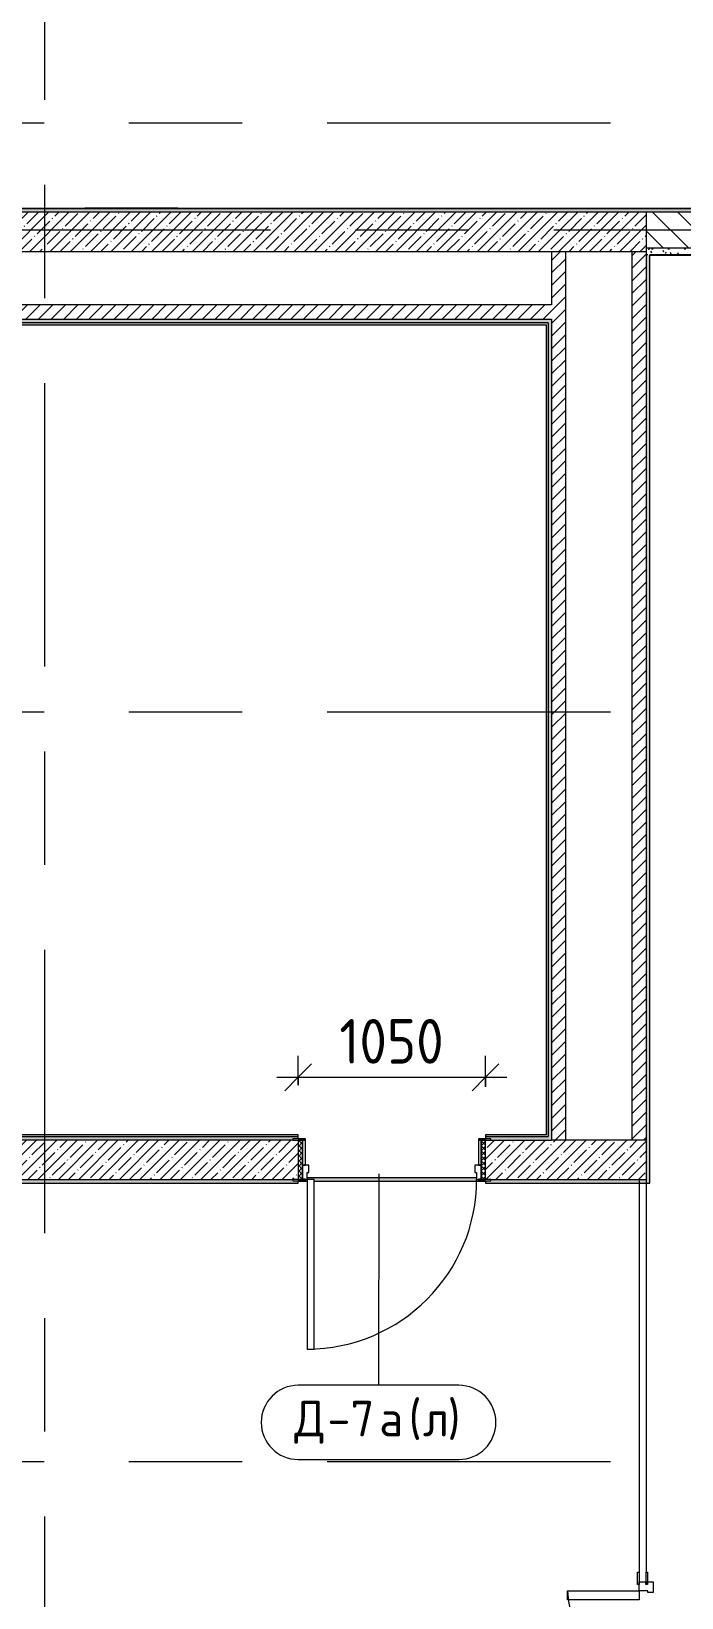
# Model space of a CAD drawing. Header units: millimetres. Extents: x 81382 to 274816, y -8553 to 29000.
# Drawn here: x 115884 to 119529, y 2837 to 11613 of the extents above; entities that cross this region are included whole.
import ezdxf

# ---------------------------------------------------------------- set-up
doc = ezdxf.new("R2010")
doc.units = ezdxf.units.MM
doc.linetypes.add('Осевая', pattern=[3175, 635, -476.25, 1587.5, -476.25])
for name, color, linetype, lineweight in [('A-ANNO-DIMS', 7, 'Continuous', 9), ('A-ANNO-DIMS-100', 7, 'Continuous', 9), ('A-DOOR', 7, 'Continuous', 9), ('A-DOOR-FRAM-2', 7, 'Continuous', 9), ('A-DOOR-IDEN', 7, 'Continuous', 9), ('A-WALL', 7, 'Continuous', 9), ('I-WALL', 7, 'Continuous', 9), ('Ограждение', 7, 'Continuous', 9), ('Оси-2', 7, 'Осевая', 9), ('Поручни', 7, 'Continuous', 9)]:
    doc.layers.add(name, color=color, linetype=linetype, lineweight=lineweight)
for name, color, linetype, lineweight, true_color in [('A-DOOR-1', 1, 'Continuous', 9, 0xff0000), ('A-DOOR-2', 1, 'Continuous', 13, 0xff0000), ('A-DOOR-FRAM-1', 1, 'Continuous', 13, 0xff0000), ('A-WALL-1', 7, 'Continuous', 9, 0x3c3c3c), ('A-WALL-FNSH-1', 7, 'Continuous', 9, 0x3c3c3c)]:
    doc.layers.add(name, color=color, linetype=linetype, lineweight=lineweight, true_color=true_color)
doc.styles.add('GOST Common_1', font='GOST_Common.ttf', dxfattribs={"height": 200})
doc.styles.add('ISOCPEUR', font='isocpeur.ttf', dxfattribs={"width": 0.9, "height": 250})
doc.dimstyles.new('ISO-2_5_0_9К_БОЛЬШОЙ', dxfattribs={"dimscale": 304.8, "dimtxt": 248.995294, "dimasz": 0.492126, "dimexe": 0.393701, "dimexo": 0.984252, "dimgap": 0, "dimtad": 1, "dimdec": 0, "dimrnd": 10, "dimzin": 0, "dimdsep": 46, "dimtxsty": 'ISOCPEUR', "dimblk1": 'OBLIQUE', "dimblk2": 'OBLIQUE', "dimsah": 1, "dimcen": 0.09, "dimdle": 0.393701, "dimazin": 0, "dimtfac": 1, "dimtdec": 4, "dimtix": 1, "dimtmove": 0, "dimatfit": 3, "dimfxl": 1, "dimtvp": 1, "dimtolj": 1, "dimtzin": 0, "dimarcsym": 2})
pattern_1 = [(45, (0, 0), (-35.35534, 35.35534), [])]
pattern_2 = [(45, (0, 0), (-57.024626, 57.024626), []), (45, (57.025, 0), (-57.024626, 57.024626), [100.806, -20.161, 3.353, -16.808])]
pattern_3 = [(0, (0, 0), (121.92, 30.48), [10.058, -81.382, 10.058, -81.382, -487.68]), (0, (0, 0), (121.92, 30.48), [-182.88, 10.058, -172.822, 10.058, -81.382, -213.36]), (0, (0, 0), (121.92, 30.48), [-457.2, 10.058, -50.902, 10.058, -142.342]), (120, (45.72, 15.24), (-87.356454, 90.345817), [10.058, -81.382, 10.058, -81.382, -487.68]), (120, (45.72, 15.24), (-87.356454, 90.345817), [-182.88, 10.058, -172.822, 10.058, -81.382, -213.36]), (120, (45.72, 15.24), (-87.356454, 90.345817), [-457.2, 10.058, -50.902, 10.058, -142.342]), (240, (60.96, 76.2), (-34.563546, -120.825817), [10.058, -81.382, 10.058, -81.382, -487.68]), (240, (60.96, 76.2), (-34.563546, -120.825817), [-182.88, 10.058, -172.822, 10.058, -81.382, -213.36]), (240, (60.96, 76.2), (-34.563546, -120.825817), [-457.2, 10.058, -50.902, 10.058, -142.342])]

# ---------------------------------------------------------------- blocks, each defined once
blk = doc.blocks.new('110_Дверь_СКБ_1Ст_Внутренняя1 - Д-7а_л__950x2100h_Туалет-32220591-План заполнения дверных проемов 3 этажа в осях 23-33')
at = {"layer": 'A-DOOR'}
h = blk.add_hatch(dxfattribs=at)
h.set_pattern_fill('FP_12', color=256, style=0, pattern_type=2)
h.set_pattern_definition([(135, (1776.41, 174.685), (-14.14214, -14.14214), []), (225, (1776.41, 174.685), (14.14214, -14.14214), [])])
h.paths.add_polyline_path([(537.5, 110), (512.5, 110), (512.5, -110), (537.5, -110)])
at = {"layer": 'A-DOOR-FRAM-2'}
h = blk.add_hatch(dxfattribs=at)
h.set_pattern_fill('FP_13', color=256, style=0, pattern_type=2)
h.set_pattern_definition([(45, (-346.384, 174.685), (-14.1421, 14.1421), []), (135, (-346.384, 174.685), (-14.1421, -14.1421), [])])
h.paths.add_polyline_path([(-487.5, 110), (-512.5, 110), (-512.5, -110), (-487.5, -110)])
at = {"layer": 'A-DOOR-1'}
blk.add_arc((487.5, 110), 950, 90, 180, dxfattribs=at)
at = {"layer": 'A-DOOR-2'}
for p, q in [((487.5, 1060), (447.5, 1060)), ((447.5, 1060), (447.5, 110)), ((487.5, 110), (487.5, 1060)), ((447.5, 110), (487.5, 110))]:
    blk.add_line(p, q, dxfattribs=at)
at = {"layer": 'A-DOOR-FRAM-1'}
for p, q in [((-472.5, 118), (-542.5, 118)), ((-542.5, 118), (-542.5, 110)), ((-542.5, 110), (-472.5, 110)), ((-487.5, 110), (-512.5, 110)), ((-512.5, 110), (-512.5, -110)), ((-462.5, 110), (-487.5, 110)), ((-487.5, 110), (-487.5, 30)), ((-487.5, -110), (-487.5, 110)), ((-472.5, 110), (-487.5, 110)), ((-487.5, 110), (-487.5, 109)), ((-487.5, 109), (-472.5, 109)), ((-472.5, 110), (-472.5, 118)), ((-472.5, 109), (-472.5, 110)), ((-462.5, 70), (-462.5, 110)), ((487.5, 110), (487.5, 70)), ((512.5, 110), (487.5, 110)), ((567.5, 118), (497.5, 118)), ((497.5, 118), (497.5, 110)), ((512.5, 110), (497.5, 110)), ((497.5, 110), (497.5, 109)), ((497.5, 110), (567.5, 110)), ((497.5, 109), (512.5, 109)), ((512.5, 30), (512.5, 110)), ((537.5, 110), (512.5, 110)), ((512.5, 110), (512.5, -110)), ((512.5, 109), (512.5, 110)), ((537.5, -110), (537.5, 110)), ((567.5, 110), (567.5, 118)), ((-487.5, 30), (-452.5, 30)), ((-472.5, 30), (-487.5, 30)), ((-487.5, 30), (-487.5, -110)), ((-472.5, -110), (-472.5, 30)), ((-452.5, 70), (-462.5, 70)), ((-452.5, 30), (-452.5, 70)), ((487.5, 70), (477.5, 70)), ((477.5, 70), (477.5, 30)), ((477.5, 30), (512.5, 30)), ((512.5, 30), (497.5, 30)), ((497.5, 30), (497.5, -110)), ((512.5, -110), (512.5, 30)), ((-472.5, -110), (-542.5, -110)), ((-542.5, -110), (-542.5, -118)), ((-542.5, -118), (-472.5, -118)), ((-512.5, -110), (-487.5, -110)), ((-487.5, -110), (-472.5, -110)), ((-472.5, -118), (-472.5, -110)), ((497.5, -110), (512.5, -110)), ((567.5, -110), (497.5, -110)), ((497.5, -110), (497.5, -118)), ((497.5, -118), (567.5, -118)), ((512.5, -110), (537.5, -110)), ((567.5, -118), (567.5, -110))]:
    blk.add_line(p, q, dxfattribs=at)
blk = doc.blocks.new('110_Дверь_СКБ_2Ст - Д-5_п__в составе перегородки _не входит в спец__-32680317-План заполнения дверных проемов 3 этажа в осях 23-33')
at = {"layer": 'A-DOOR-1'}
for centre, radius, start, end in [((-637.5, -20), 400, 270, 0), ((662.5, -20), 900, 180, 270)]:
    blk.add_arc(centre, radius, start, end, dxfattribs=at)
at = {"layer": 'A-DOOR-2'}
for p, q in [((-637.5, -20), (-587.5, -20)), ((-637.5, -420), (-637.5, -20)), ((-587.5, -20), (-587.5, -420)), ((612.5, -20), (662.5, -20)), ((612.5, -920), (612.5, -20)), ((662.5, -20), (662.5, -920)), ((-587.5, -420), (-637.5, -420)), ((662.5, -920), (612.5, -920))]:
    blk.add_line(p, q, dxfattribs=at)
at = {"layer": 'A-DOOR-FRAM-1'}
for p, q in [((-742.5, 28), (-672.5, 28)), ((-742.5, 20), (-742.5, 28)), ((-672.5, 20), (-742.5, 20)), ((-687.5, 60), (-627.5, 60)), ((-687.5, -20), (-687.5, 60)), ((-687.5, 20), (-672.5, 20)), ((-687.5, 19), (-687.5, 20)), ((-672.5, 19), (-687.5, 19)), ((-672.5, 28), (-672.5, 20)), ((-672.5, 20), (-672.5, 19)), ((-637.5, 30), (-637.5, -20)), ((-627.5, 30), (-637.5, 30)), ((-627.5, 60), (-627.5, 30)), ((652.5, 60), (712.5, 60)), ((652.5, 30), (652.5, 60)), ((662.5, 30), (652.5, 30)), ((662.5, -20), (662.5, 30)), ((697.5, 20), (697.5, 28)), ((697.5, 28), (767.5, 28)), ((697.5, 19), (697.5, 20)), ((697.5, 20), (712.5, 20)), ((767.5, 20), (697.5, 20)), ((712.5, 19), (697.5, 19)), ((712.5, 60), (712.5, -20)), ((712.5, 20), (712.5, 19)), ((767.5, 28), (767.5, 20)), ((-742.5, -20), (-672.5, -20)), ((-742.5, -28), (-742.5, -20)), ((-672.5, -28), (-742.5, -28)), ((-637.5, -20), (-687.5, -20)), ((-672.5, -20), (-672.5, -28)), ((712.5, -20), (662.5, -20)), ((697.5, -28), (697.5, -20)), ((697.5, -20), (767.5, -20)), ((767.5, -28), (697.5, -28)), ((767.5, -20), (767.5, -28))]:
    blk.add_line(p, q, dxfattribs=at)
blk = doc.blocks.new('Ограждение - Ограждение-32882458-План заполнения дверных проемов 3 этажа в осях 23-33')
at = {"layer": 'Ограждение'}
h = blk.add_hatch(color=256, dxfattribs=at)
h.paths.add_polyline_path([(118390, 5170), (118430, 5170), (118430, 5172), (118390, 5172), (118390, 5180), (118380, 5180), (118380, 5190), (117430, 5190), (117430, 5180), (117470, 5180), (117470, 5170), (118380, 5170)])
h.paths.add_polyline_path([(117420, 5170), (117430, 5170), (117430, 5180), (117420, 5180), (117420, 5172), (117380, 5172), (117380, 5170), (117405, 5170)])
at = {"layer": 'Поручни'}
for p, q in [((118380, 5190), (117430, 5190)), ((117380, 5170), (117430, 5170)), ((117470, 5170), (118430, 5170))]:
    blk.add_line(p, q, dxfattribs=at)
blk = doc.blocks.new('М_двери - Типоразмер_рамка-25223575-План заполнения дверных проемов 3 этажа в осях 23-33')
at = {"layer": 'A-DOOR-IDEN'}
for p, q in [((4.496, 2.08), (-4.496, 2.08)), ((-4.496, -2.08), (4.496, -2.08))]:
    blk.add_line(p, q, dxfattribs=at)
for centre, start, end in [((-4.496, 0), 90, 270), ((4.496, 0), 270, 90)]:
    blk.add_arc(centre, 2.08, start, end, dxfattribs=at)
blk = doc.blocks.new('DIMBLOCK16-План заполнения дверных проемов 3 этажа в осях 23-33')
at = {"layer": 'A-ANNO-DIMS-100'}
for p, q in [((117380, 5708), (117380, 5872.5)), ((118430, 5700), (118430, 5872.5)), ((117260, 5752.5), (118550, 5752.5)), ((117380, 5752.5), (117380, 5708)), ((118430, 5752.5), (118430, 5700))]:
    blk.add_line(p, q, dxfattribs=at)
at = {"layer": 'A-ANNO-DIMS-100', "lineweight": 20}
for p, q in [((117380, 5752.5), (117455, 5827.5)), ((118430, 5752.5), (118505, 5827.5)), ((117380, 5752.5), (117305, 5677.5)), ((118430, 5752.5), (118355, 5677.5))]:
    blk.add_line(p, q, dxfattribs=at)
at = {"layer": 'A-ANNO-DIMS-100', "color": 0, "insert": (117610.5, 6079.1), "char_height": 250, "width": 706.764, "attachment_point": 1, "line_spacing_factor": 1.149209, "style": 'ISOCPEUR'}
blk.add_mtext('1050', dxfattribs=at)
blk = doc.blocks.new('_Oblique')
at = {"color": 0, "linetype": 'ByBlock', "lineweight": -2}
blk.add_line((-0.5, -0.5), (0.5, 0.5), dxfattribs=at)

msp = doc.modelspace()

# ---------------------------------------------------------------- hatches: boundary and pattern name
at = {"layer": 'I-WALL'}
h = msp.add_hatch(dxfattribs=at)
h.set_pattern_fill('FP_35', color=256, style=0, pattern_type=2)
h.set_pattern_definition(pattern_3)
h.paths.add_polyline_path([(121210, 10600), (121210, 10620), (111180, 10620), (111180, 10608), (111210, 10608), (111210, 10600), (120162.1, 10600)])
h.paths.add_polyline_path([(110200, 10600), (110200, 10608), (110230, 10608), (110230, 10620), (109105, 10620), (109105, 10608), (109160, 10608), (109160, 10600), (109984.9, 10600)])
h.paths.add_polyline_path([(107650, 10600), (107650, 10608), (107705, 10608), (107705, 10620), (105095, 10620), (105095, 10608), (105125, 10608), (105125, 10600), (107440.6, 10600)])
h.paths.add_polyline_path([(103615, 10600), (103615, 10608), (103645, 10608), (103645, 10620), (100829, 10620), (100829, 10600), (102352, 10600)])
h = msp.add_hatch(dxfattribs=at)
h.set_pattern_fill('FP_3', color=256, style=0, pattern_type=2)
h.set_pattern_definition([(135, (0, 0), (-70.71068, -70.71068), [])])
h.paths.add_polyline_path([(121190, 10400), (121210, 10400), (121210, 10600), (119330, 10600), (119330, 10400), (120162.1, 10400)])
h.paths.add_polyline_path([(111930, 10400), (111930, 10600), (111180, 10600), (111180, 10400), (111257, 10400)])
h.paths.add_polyline_path([(110050, 10400), (110230, 10400), (110230, 10600), (109105, 10600), (109105, 10400), (109984.9, 10400)])
h.paths.add_polyline_path([(107650, 10400), (107705, 10400), (107705, 10600), (107350, 10600), (107350, 10400), (107440.6, 10400)])
h = msp.add_hatch(dxfattribs=at)
h.set_pattern_fill('FP_4', color=256, style=0, pattern_type=2)
h.set_pattern_definition(pattern_2)
h.paths.add_polyline_path([(119330, 10380), (119330, 10600), (111930, 10600), (111930, 10380), (117617.8, 10380)])
h = msp.add_hatch(dxfattribs=at)
h.set_pattern_fill('FP_5', color=256, style=0, pattern_type=2)
h.set_pattern_definition(pattern_1)
h.paths.add_polyline_path([(118800, 5400), (118880, 5400), (118880, 10380), (118800, 10380), (118800, 5420)])
h = msp.add_hatch(dxfattribs=at)
h.set_pattern_fill('FP_5', color=256, style=0, pattern_type=2)
h.set_pattern_definition(pattern_1)
h.paths.add_polyline_path([(119330, 5400), (119330, 10380), (119250, 10380), (119250, 5400)])
h = msp.add_hatch(dxfattribs=at)
h.set_pattern_fill('FP_35', color=256, style=0, pattern_type=2)
h.set_pattern_definition(pattern_3)
h.paths.add_polyline_path([(121190, 10360), (121190, 10400), (119330, 10400), (119330, 10360), (120162.1, 10360)])
h = msp.add_hatch(dxfattribs=at)
h.set_pattern_fill('FP_35', color=256, style=0, pattern_type=2)
h.set_pattern_definition(pattern_3)
h.paths.add_polyline_path([(119350, 5180), (119350, 10360), (119330, 10360), (119330, 5180)])
h = msp.add_hatch(dxfattribs=at)
h.set_pattern_fill('FP_5', color=256, style=0, pattern_type=2)
h.set_pattern_definition(pattern_1)
h.paths.add_polyline_path([(118800, 10000), (118800, 10080), (112010, 10080), (112010, 10000), (115073.5, 10000)])
h = msp.add_hatch(dxfattribs=at)
h.set_pattern_fill('FP_35', color=256, style=0, pattern_type=2)
h.set_pattern_definition(pattern_3)
h.paths.add_polyline_path([(118780, 9980), (118800, 9980), (118800, 10000), (112010, 10000), (112010, 9980), (118769, 9980)])
for points in [[(118769, 9969), (118769, 9980), (112030, 9980), (112030, 9969), (115073.5, 9969)], [(118769, 5420), (118780, 5420), (118780, 9980), (118769, 9980), (118769, 5431)]]:
    msp.add_hatch(color=256, dxfattribs=at).paths.add_polyline_path(points)
h = msp.add_hatch(dxfattribs=at)
h.set_pattern_fill('FP_35', color=256, style=0, pattern_type=2)
h.set_pattern_definition(pattern_3)
h.paths.add_polyline_path([(118800, 5420), (118800, 9980), (118780, 9980), (118780, 5420)])
h = msp.add_hatch(dxfattribs=at)
h.set_pattern_fill('FP_4', color=256, style=0, pattern_type=2)
h.set_pattern_definition(pattern_2)
h.paths.add_polyline_path([(119290, 5180), (119330, 5180), (119330, 5400), (118430, 5400), (118430, 5180), (118460, 5180)])
h.paths.add_polyline_path([(117350, 5180), (117380, 5180), (117380, 5400), (111930, 5400), (111930, 5180), (115073.5, 5180)])
h = msp.add_hatch(dxfattribs=at)
h.set_pattern_fill('FP_35', color=256, style=0, pattern_type=2)
h.set_pattern_definition(pattern_3)
h.paths.add_polyline_path([(118800, 5400), (118800, 5420), (118430, 5420), (118430, 5408), (118460, 5408), (118460, 5400)])
h.paths.add_polyline_path([(117350, 5400), (117350, 5408), (117380, 5408), (117380, 5420), (115660, 5420), (115660, 5400)])
h = msp.add_hatch(color=256, dxfattribs=at)
h.paths.add_polyline_path([(118769, 5420), (118769, 5431), (118430, 5431), (118430, 5420)])
h.paths.add_polyline_path([(117380, 5420), (117380, 5431), (115671, 5431), (115671, 5420)])
h = msp.add_hatch(dxfattribs=at)
h.set_pattern_fill('FP_35', color=256, style=0, pattern_type=2)
h.set_pattern_definition(pattern_3)
h.paths.add_polyline_path([(119350, 5160), (119350, 5180), (118460, 5180), (118460, 5172), (118430, 5172), (118430, 5160), (118460, 5160)])
h.paths.add_polyline_path([(117380, 5160), (117380, 5172), (117350, 5172), (117350, 5180), (111910, 5180), (111910, 5160), (115073.5, 5160)])

# ---------------------------------------------------------------- linework, layer by layer
at = {"layer": 'A-DOOR-IDEN'}
msp.add_line((117831, 5211.4), (117830.3, 4027), dxfattribs=at)
at = {"layer": 'A-WALL'}
for p, q in [((111180, 10620), (121190, 10620)), ((118780, 9980), (112030, 9980)), ((118800, 10000), (118800, 5400)), ((115660, 5420), (117380, 5420)), ((117350, 5400), (115660, 5400)), ((118430, 5420), (118780, 5420)), ((118460, 5400), (118800, 5400)), ((119330, 5400), (119250, 5400)), ((111930, 5180), (117350, 5180)), ((118460, 5180), (119330, 5180))]:
    msp.add_line(p, q, dxfattribs=at)
at = {"layer": 'A-WALL-1'}
for p, q in [((121210, 10600), (111210, 10600)), ((119330, 10600), (119330, 2980)), ((111930, 10380), (119330, 10380)), ((118800, 10380), (118800, 10080)), ((118880, 5400), (118880, 10380)), ((119250, 10380), (119250, 5400)), ((119330, 10400), (121210, 10400)), ((119350, 10360), (119351, 10360)), ((119350, 5160), (119350, 10360)), ((118800, 10080), (112010, 10080)), ((112010, 10000), (118800, 10000)), ((118780, 9980), (118780, 5420)), ((117380, 5408), (117380, 5420)), ((118430, 5420), (118430, 5408)), ((119250, 5400), (118800, 5400)), ((119290, 5180), (119290, 2980)), ((111910, 5160), (117380, 5160)), ((117380, 5160), (117380, 5172)), ((118430, 5172), (118430, 5160)), ((118430, 5160), (119350, 5160))]:
    msp.add_line(p, q, dxfattribs=at)
at = {"layer": 'A-WALL-FNSH-1'}
for p, q in [((121189, 10621), (111180, 10621)), ((116308.7, 10622), (116308.7, 10621)), ((116705.2, 10621), (116705.2, 10622)), ((123005, 10360), (119351, 10360)), ((119351, 5159), (119351, 10359)), ((119351, 10359), (123005, 10359)), ((112041, 9969), (118769, 9969)), ((118769, 9969), (118769, 5431)), ((117380, 5431), (115671, 5431)), ((117380, 5420), (117380, 5431)), ((118769, 5431), (118430, 5431)), ((118430, 5431), (118430, 5420)), ((111909, 5159), (117380, 5159)), ((117380, 5159), (117380, 5160)), ((118430, 5160), (118430, 5159)), ((118430, 5159), (119351, 5159))]:
    msp.add_line(p, q, dxfattribs=at)
at = {"layer": 'I-WALL'}
for p in [(116705.2, 10622), (116183.6, 10621)]:
    msp.add_line(p, (116183.6, 10622), dxfattribs=at)
at = {"layer": 'Оси-2'}
for p, q in [((115960, 593.7), (115960, 18900)), ((84681.8, 11100), (122730, 11100)), ((85951.8, 10500), (122730, 10500)), ((84681.8, 7800), (122730, 7800)), ((84681.8, 3600), (122730, 3600))]:
    msp.add_line(p, q, dxfattribs=at)

# ---------------------------------------------------------------- block references
at = {"layer": 'A-DOOR-1'}
for name, p, rotation in [('110_Дверь_СКБ_1Ст_Внутренняя1 - Д-7а_л__950x2100h_Туалет-32220591-План заполнения дверных проемов 3 этажа в осях 23-33', (117917.5, 5290), 180), ('110_Дверь_СКБ_2Ст - Д-5_п__в составе перегородки _не входит в спец__-32680317-План заполнения дверных проемов 3 этажа в осях 23-33', (119310, 2237.5), 270)]:
    msp.add_blockref(name, p, dxfattribs=dict(at, rotation=rotation))
at = {"layer": 'A-DOOR-IDEN', "xscale": 99.99999999999993, "yscale": 99.99999999999993, "zscale": 99.99999999999993}
msp.add_blockref('М_двери - Типоразмер_рамка-25223575-План заполнения дверных проемов 3 этажа в осях 23-33', (117830.3, 3818.9), dxfattribs=at)
at = {"layer": 'Поручни'}
msp.add_blockref('Ограждение - Ограждение-32882458-План заполнения дверных проемов 3 этажа в осях 23-33', (0, 0), dxfattribs=at)

# ---------------------------------------------------------------- texts
at = {"layer": 'A-DOOR-IDEN', "char_height": 200, "attachment_point": 1, "style": 'GOST Common_1'}
for s, insert, width in [('\\fGOST Common|b0|i0|c204|p34|;(', (117999.6, 3940.2), 96.202), ('\\fGOST Common|b0|i0|c204|p34|;)', (118217.9, 3940.2), 96.202), ('\\fGOST Common|b0|i0|c204|p34|;Д', (117358, 3940.2), 224.472), ('-7', (117543.2, 3940.2), 352.742), ('\\fGOST Common|b0|i0|c204|p34|;а', (117834.3, 3940.2), 200.422), ('\\fGOST Common|b0|i0|c204|p34|;л', (118079, 3940.2), 168.354)]:
    msp.add_mtext(s, dxfattribs=dict(at, insert=insert, width=width))

# ---------------------------------------------------------------- dimensions: what is measured, and where the dimension line sits
at = {"layer": 'A-ANNO-DIMS'}
dim = msp.add_linear_dim(base=(118430, 5752.5), p1=(117380, 5408), p2=(118430, 5400), dimstyle='ISO-2_5_0_9К_БОЛЬШОЙ', override={"dimpost": '<>', "dimfxl": 1050.030476}, dxfattribs=at)
dim.commit()
dim.dimension.update_dxf_attribs({"geometry": 'DIMBLOCK16-План заполнения дверных проемов 3 этажа в осях 23-33', "text_midpoint": (117905, 5877.5)})

doc.saveas('drawing.dxf')
